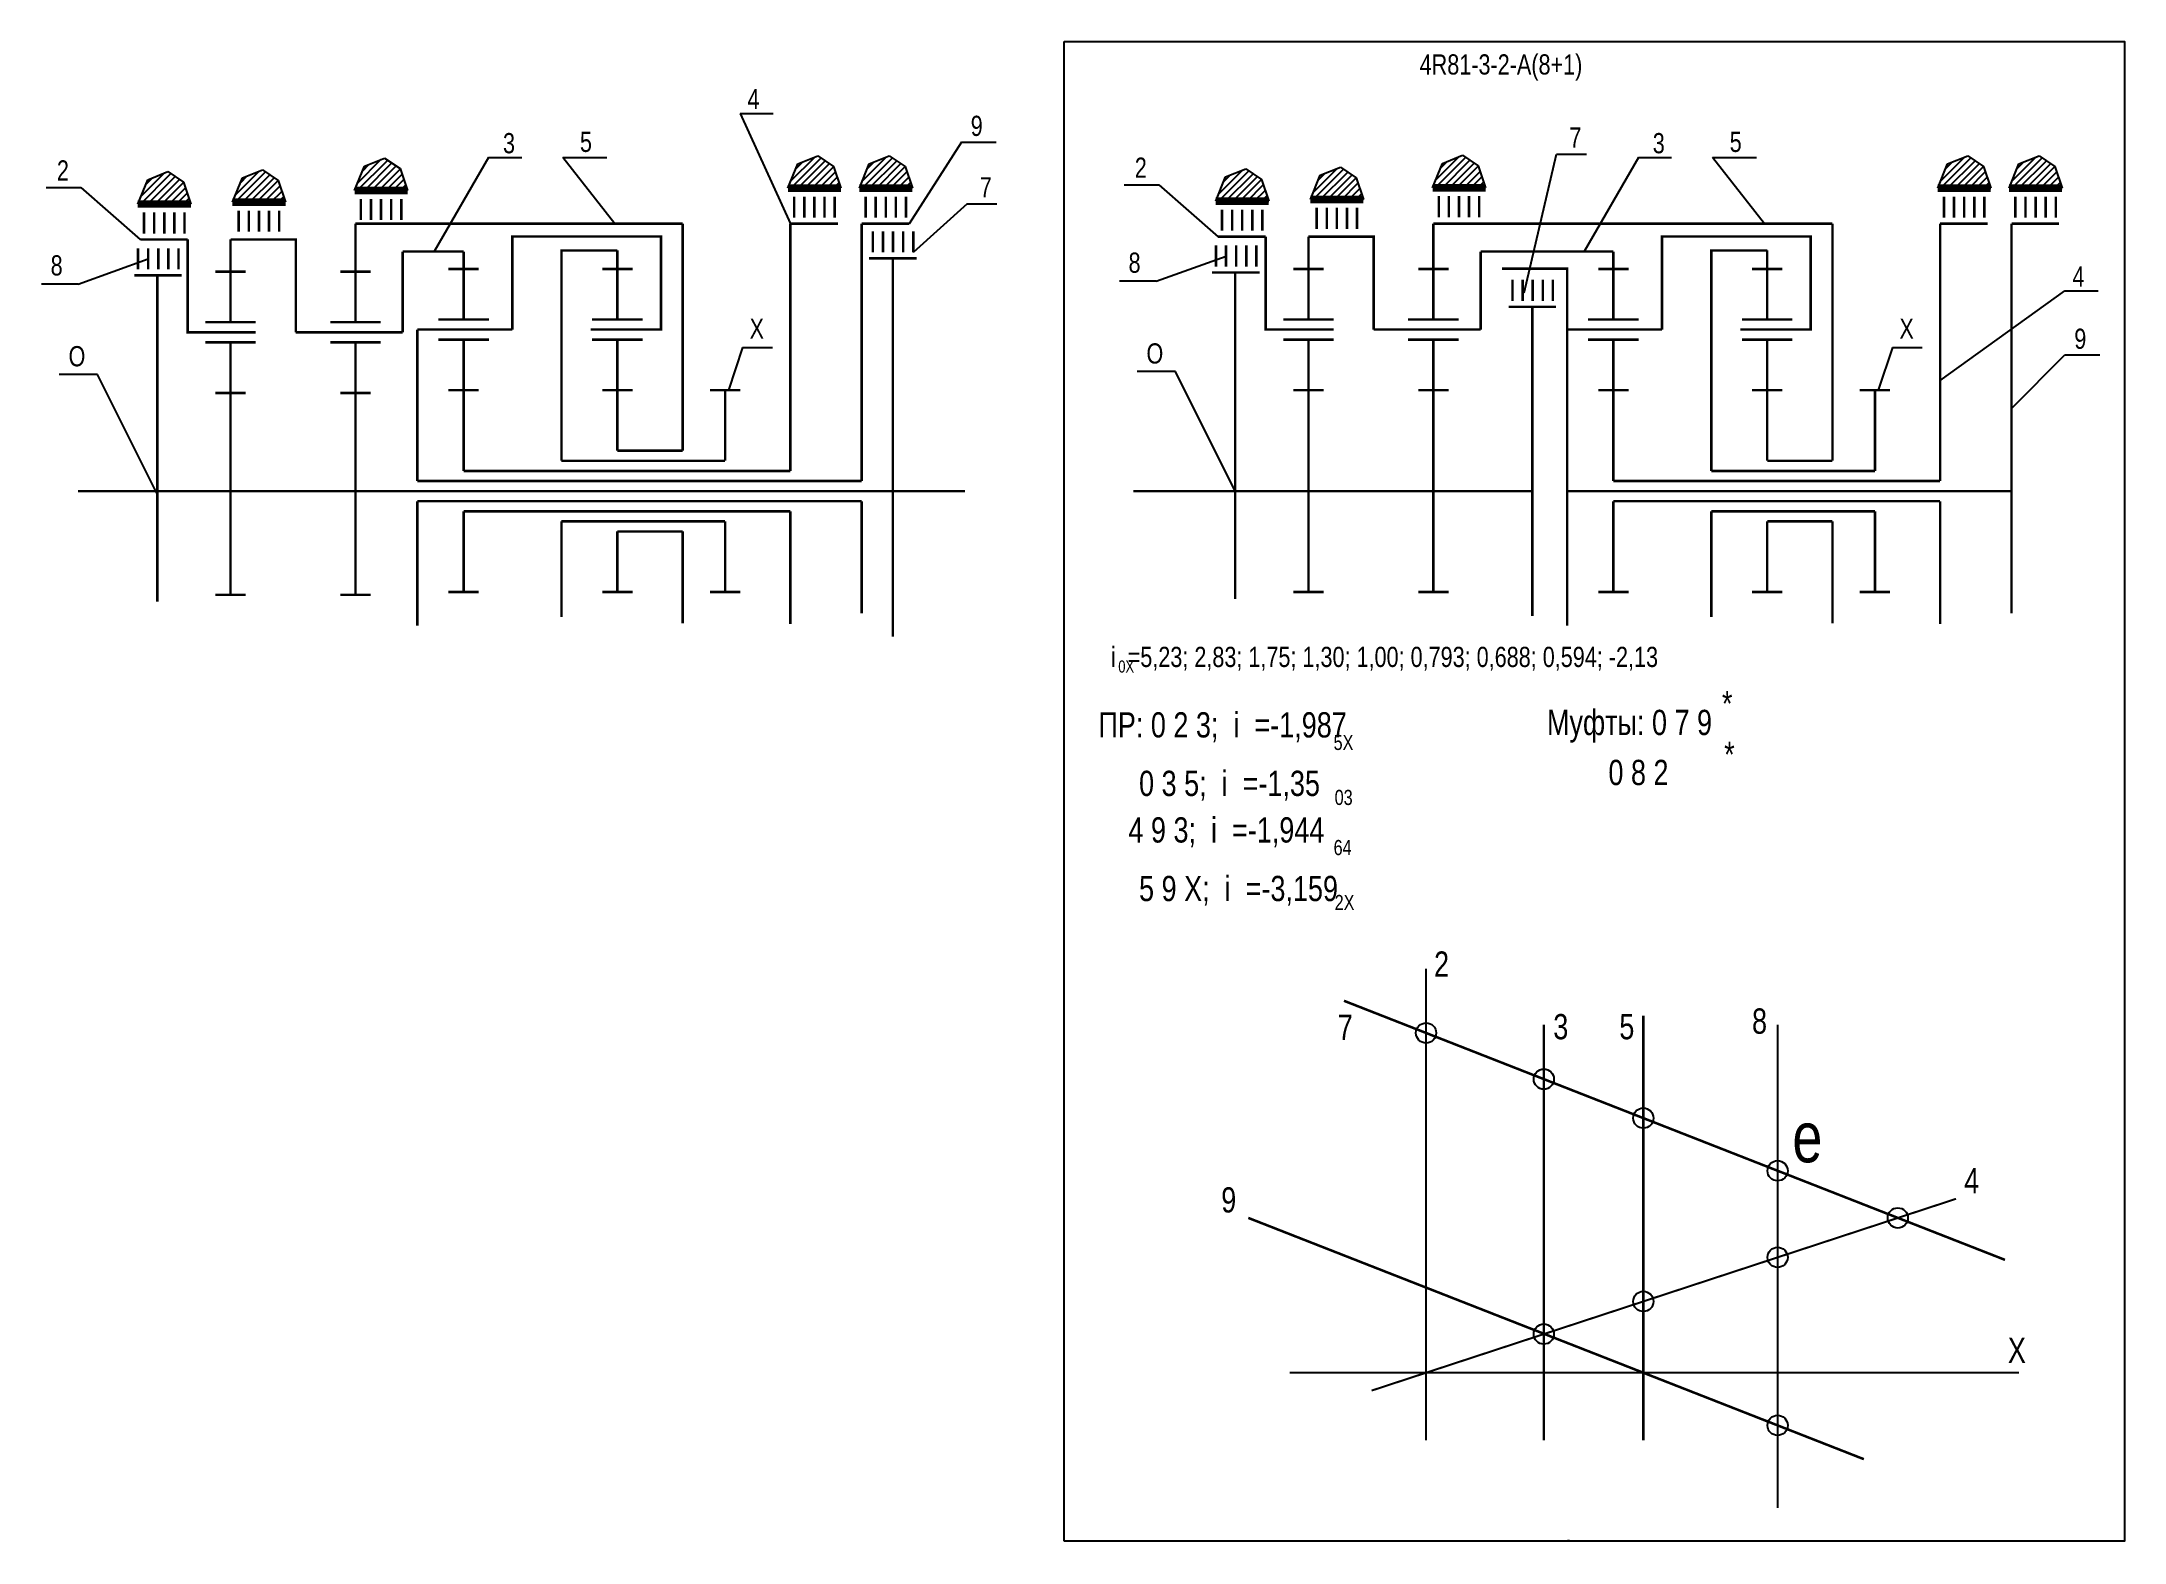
# Model space of a CAD drawing. Extents: x -555 to -142, y 153 to 450.
import ezdxf

# ---------------------------------------------------------------- set-up
doc = ezdxf.new("R2010")
doc.units = 0
doc.header["$LTSCALE"] = 15
doc.layers.get('0').update_dxf_attribs({"linetype": 'CONTINUOUS'})
doc.layers.add('DIM', color=92, linetype='CONTINUOUS')
doc.layers.add('MAIN', color=5, linetype='CONTINUOUS')
doc.styles.add('AMK', font='amk.shx', dxfattribs={"width": 0.8})

msp = doc.modelspace()

# ---------------------------------------------------------------- hatches: boundary and pattern name
at = {"layer": 'DIM'}
h = msp.add_hatch(dxfattribs=at)
h.set_pattern_fill('_USER', color=0, angle=45, style=0, pattern_type=0)
h.set_pattern_definition([(45, (-240.6852, -5.3153), (-0.7071068, 0.7071068), [])])
h.paths.add_polyline_path([(-490.98, 425.2), (-492.93, 420.38), (-482.43, 420.38), (-483.88, 424.71), (-486.99, 426.82)])
h = msp.add_hatch(dxfattribs=at)
h.set_pattern_fill('_USER', color=0, angle=45, style=0, pattern_type=0)
h.set_pattern_definition([(45, (-154.8575, -4.873), (-0.7071068, 0.7071068), [])])
h.paths.add_polyline_path([(-405.15, 425.65), (-407.1, 420.83), (-396.6, 420.83), (-398.05, 425.15), (-401.17, 427.26)])
h = msp.add_hatch(dxfattribs=at)
h.set_pattern_fill('_USER', color=0, angle=45, style=0, pattern_type=0)
h.set_pattern_definition([(45, (-140.7192, -4.873), (-0.7071068, 0.7071068), [])])
h.paths.add_polyline_path([(-391.01, 425.65), (-392.96, 420.83), (-382.46, 420.83), (-383.91, 425.15), (-387.03, 427.26)])
h = msp.add_hatch(dxfattribs=at)
h.set_pattern_fill('_USER', color=0, angle=45, style=0, pattern_type=0)
h.set_pattern_definition([(45, (-51.3868, -7.1031), (-0.7071068, 0.7071068), [])])
h.paths.add_polyline_path([(-301.68, 423.42), (-303.63, 418.6), (-293.13, 418.6), (-294.58, 422.92), (-297.69, 425.03)])
h = msp.add_hatch(dxfattribs=at)
h.set_pattern_fill('_USER', color=0, angle=45, style=0, pattern_type=0)
h.set_pattern_definition([(45, (-27.204, -4.7681), (-0.7071068, 0.7071068), [])])
h.paths.add_polyline_path([(-277.5, 425.75), (-279.44, 420.93), (-268.95, 420.93), (-270.4, 425.25), (-273.51, 427.37)])
h = msp.add_hatch(dxfattribs=at)
h.set_pattern_fill('_USER', color=0, angle=45, style=0, pattern_type=0)
h.set_pattern_definition([(45, (72.8562, -4.873), (-0.7071068, 0.7071068), [])])
h.paths.add_polyline_path([(-177.44, 425.65), (-179.38, 420.83), (-168.89, 420.83), (-170.34, 425.15), (-173.45, 427.26)])
h = msp.add_hatch(dxfattribs=at)
h.set_pattern_fill('_USER', color=0, angle=45, style=0, pattern_type=0)
h.set_pattern_definition([(45, (86.9945, -4.873), (-0.7071068, 0.7071068), [])])
h.paths.add_polyline_path([(-163.3, 425.65), (-165.25, 420.83), (-154.75, 420.83), (-156.2, 425.15), (-159.31, 427.26)])
h = msp.add_hatch(dxfattribs=at)
h.set_pattern_fill('_USER', color=0, angle=45, style=0, pattern_type=0)
h.set_pattern_definition([(45, (-283.6165, -7.998), (-0.7071068, 0.7071068), [])])
h.paths.add_polyline_path([(-533.91, 422.52), (-535.86, 417.7), (-525.36, 417.7), (-526.81, 422.02), (-529.92, 424.14)])
h = msp.add_hatch(dxfattribs=at)
h.set_pattern_fill('_USER', color=0, angle=45, style=0, pattern_type=0)
h.set_pattern_definition([(45, (-264.868, -7.6503), (-0.7071068, 0.7071068), [])])
h.paths.add_polyline_path([(-515.16, 422.87), (-517.11, 418.05), (-506.61, 418.05), (-508.06, 422.37), (-511.18, 424.49)])
h = msp.add_hatch(dxfattribs=at)
h.set_pattern_fill('_USER', color=0, angle=45, style=0, pattern_type=0)
h.set_pattern_definition([(45, (-70.1352, -7.4509), (-0.7071068, 0.7071068), [])])
h.paths.add_polyline_path([(-320.43, 423.07), (-322.38, 418.25), (-311.88, 418.25), (-313.33, 422.57), (-316.44, 424.69)])

# ---------------------------------------------------------------- linework, layer by layer
at = {"const_width": 0.4}
for points in [[(-280.72, 266.24), (-280.72, 172.82)], [(-257.4, 255.14), (-257.4, 172.82)], [(-211.1, 255.14), (-211.1, 159.45)], [(-291.52, 182.67), (-175.77, 220.66)]]:
    msp.add_lwpolyline(points, dxfattribs=at)
at = {"layer": 'DIM', "color": 0}
for p, q in [((-416.59, 435.63), (-410.03, 435.63)), ((-416.59, 435.63), (-406.63, 413.81)), ((-372.76, 429.97), (-383.08, 413.81)), ((-372.76, 429.97), (-365.84, 429.97)), ((-492.93, 420.38), (-490.98, 425.2)), ((-490.98, 425.2), (-486.99, 426.82)), ((-486.99, 426.82), (-483.88, 424.71)), ((-466.38, 426.91), (-477.14, 408.3)), ((-466.38, 426.91), (-459.81, 426.91)), ((-441.39, 413.81), (-451.7, 426.91)), ((-451.7, 426.91), (-442.98, 426.91)), ((-407.1, 420.83), (-405.15, 425.65)), ((-405.15, 425.65), (-401.17, 427.26)), ((-401.17, 427.26), (-398.05, 425.15)), ((-398.05, 425.15), (-396.6, 420.83)), ((-392.96, 420.83), (-391.01, 425.65)), ((-391.01, 425.65), (-387.03, 427.26)), ((-387.03, 427.26), (-383.91, 425.15)), ((-383.91, 425.15), (-382.46, 420.83)), ((-301.68, 423.42), (-297.69, 425.03)), ((-297.69, 425.03), (-294.58, 422.92)), ((-279.44, 420.93), (-277.5, 425.75)), ((-277.5, 425.75), (-273.51, 427.37)), ((-273.51, 427.37), (-270.4, 425.25)), ((-270.4, 425.25), (-268.95, 420.93)), ((-261.32, 400.11), (-254.87, 427.57)), ((-254.87, 427.57), (-248.96, 427.57)), ((-238.67, 426.91), (-249.43, 408.3)), ((-238.67, 426.91), (-232.1, 426.91)), ((-213.68, 413.81), (-223.99, 426.91)), ((-223.99, 426.91), (-215.26, 426.91)), ((-179.38, 420.83), (-177.44, 425.65)), ((-177.44, 425.65), (-173.45, 427.26)), ((-173.45, 427.26), (-170.34, 425.15)), ((-170.34, 425.15), (-168.89, 420.83)), ((-165.25, 420.83), (-163.3, 425.65)), ((-163.3, 425.65), (-159.31, 427.26)), ((-159.31, 427.26), (-156.2, 425.15)), ((-156.2, 425.15), (-154.75, 420.83)), ((-553.99, 420.98), (-547.12, 420.98)), ((-547.12, 420.98), (-535.39, 410.68)), ((-535.86, 417.7), (-533.91, 422.52)), ((-533.91, 422.52), (-529.92, 424.14)), ((-529.92, 424.14), (-526.81, 422.02)), ((-526.81, 422.02), (-525.36, 417.7)), ((-517.11, 418.05), (-515.16, 422.87)), ((-515.16, 422.87), (-511.18, 424.49)), ((-511.18, 424.49), (-508.06, 422.37)), ((-508.06, 422.37), (-506.61, 418.05)), ((-483.88, 424.71), (-482.43, 420.38)), ((-340.5, 421.53), (-333.64, 421.53)), ((-333.64, 421.53), (-321.91, 411.23)), ((-322.38, 418.25), (-320.43, 423.07)), ((-320.43, 423.07), (-316.44, 424.69)), ((-316.44, 424.69), (-313.33, 422.57)), ((-313.33, 422.57), (-311.88, 418.25)), ((-303.63, 418.6), (-301.68, 423.42)), ((-294.58, 422.92), (-293.13, 418.6)), ((-278.19, 420.74), (-271.28, 420.74)), ((-491.67, 420.19), (-484.76, 420.19)), ((-405.84, 420.64), (-398.93, 420.64)), ((-391.71, 420.64), (-384.79, 420.64)), ((-371.64, 417.73), (-382.28, 408.11)), ((-371.64, 417.73), (-365.73, 417.73)), ((-178.13, 420.64), (-171.22, 420.64)), ((-163.99, 420.64), (-157.08, 420.64)), ((-547.65, 401.86), (-533.81, 406.85)), ((-334.17, 402.4), (-320.33, 407.4)), ((-547.65, 401.86), (-554.91, 401.86)), ((-334.17, 402.4), (-341.43, 402.4)), ((-178.92, 382.78), (-154.19, 400.48)), ((-154.19, 400.48), (-147.62, 400.48)), ((-416.08, 389.3), (-418.9, 380.84)), ((-416.08, 389.3), (-410.17, 389.3)), ((-188.37, 389.3), (-191.18, 380.84)), ((-188.37, 389.3), (-182.46, 389.3)), ((-164.78, 377.23), (-154.19, 387.8)), ((-154.19, 387.8), (-147.27, 387.8)), ((-543.84, 383.95), (-551.44, 383.95)), ((-532.01, 360.29), (-543.84, 383.95)), ((-330.35, 384.5), (-337.96, 384.5)), ((-318.53, 360.84), (-330.35, 384.5))]:
    msp.add_line(p, q, dxfattribs=at)
for points, const_width in [([(-492.75, 413.81), (-427.95, 413.81)], 0.5), ([(-427.95, 413.81), (-427.95, 368.84)], 0.5), ([(-406.63, 413.81), (-406.63, 364.84)], 0.5), ([(-392.49, 413.81), (-392.49, 362.84)], 0.5), ([(-279.27, 413.81), (-200.24, 413.81)], 0.5), ([(-200.24, 413.81), (-200.24, 366.84)], 0.5), ([(-178.92, 413.81), (-178.92, 362.84)], 0.5), ([(-164.78, 413.81), (-164.78, 336.62)], 0.5), ([(-521.74, 392.29), (-525.98, 392.29), (-525.98, 410.68)], 0.5), ([(-517.37, 410.68), (-517.5, 410.68)], 0.5), ([(-517.37, 410.68), (-504.58, 410.68), (-504.58, 392.29)], 0.5), ([(-483.39, 392.29), (-483.39, 408.3)], 0.5), ([(-471.34, 408.3), (-483.39, 408.3)], 0.5), ([(-435.88, 392.84), (-432.25, 392.84), (-432.25, 411.27), (-461.7, 411.27), (-461.7, 392.84)], 0.5), ([(-440.88, 408.51), (-451.96, 408.51), (-451.96, 366.84)], 0.5), ([(-308.26, 392.84), (-312.5, 392.84), (-312.5, 411.23)], 0.5), ([(-303.89, 411.23), (-304.02, 411.23)], 0.5), ([(-303.89, 411.23), (-291.1, 411.23), (-291.1, 392.84)], 0.5), ([(-243.63, 408.3), (-269.91, 408.3)], 0.5), ([(-269.91, 392.84), (-269.91, 408.3)], 0.5), ([(-208.16, 392.84), (-204.54, 392.84), (-204.54, 411.27), (-233.99, 411.27), (-233.99, 392.84)], 0.5), ([(-213.16, 408.51), (-224.24, 408.51), (-224.24, 364.84)], 0.5), ([(-386.34, 406.94), (-386.34, 332.04)], 0.5), ([(-318.53, 404.14), (-318.53, 339.48)], 0.5), ([(-252.79, 392.84), (-252.79, 404.91), (-265.67, 404.91)], 0.5), ([(-532.01, 403.59), (-532.01, 338.93)], 0.5), ([(-259.67, 397.33), (-259.67, 336.09)], 0.5), ([(-475.96, 392.84), (-480.51, 392.84)], 0.5), ([(-480.51, 362.84), (-480.51, 392.84)], 0.5), ([(-248.24, 392.84), (-252.79, 392.84)], 0.5), ([(-252.79, 334.19), (-252.79, 392.84)], 0.5), ([(-440.88, 368.84), (-427.95, 368.84)], 0.5), ([(-480.51, 362.84), (-392.49, 362.84)], 0.5), ([(-471.34, 364.84), (-406.63, 364.84)], 0.5), ([(-451.96, 366.84), (-419.54, 366.84)], 0.5), ([(-243.63, 362.84), (-178.92, 362.84)], 0.5), ([(-224.24, 364.84), (-191.82, 364.84)], 0.5), ([(-213.16, 366.84), (-200.24, 366.84)], 0.5), ([(-547.72, 360.84), (-480.51, 360.84)], 0.5), ([(-480.51, 360.84), (-372.07, 360.84)], 0.5), ([(-480.51, 358.84), (-392.49, 358.84)], 0.5), ([(-480.51, 334.19), (-480.51, 358.84)], 0.5), ([(-392.49, 358.84), (-392.49, 336.62)], 0.5), ([(-338.71, 360.84), (-259.67, 360.84)], 0.5), ([(-252.79, 360.84), (-164.78, 360.84)], 0.5), ([(-243.63, 358.84), (-178.92, 358.84)], 0.5), ([(-178.92, 358.84), (-178.92, 334.49)], 0.5), ([(-471.34, 356.84), (-406.63, 356.84)], 0.5), ([(-451.96, 354.84), (-451.96, 335.88)], 0.5), ([(-451.96, 354.84), (-419.54, 354.84)], 0.5), ([(-406.63, 356.84), (-406.63, 334.49)], 0.5), ([(-224.24, 356.84), (-191.82, 356.84)], 0.5), ([(-224.24, 356.84), (-224.24, 335.88)], 0.5), ([(-213.16, 354.84), (-200.24, 354.84)], 0.5), ([(-200.24, 354.84), (-200.24, 334.65)], 0.5), ([(-440.88, 352.84), (-427.95, 352.84)], 0.5), ([(-427.95, 352.84), (-427.95, 334.65)], 0.5), ([(-166.07, 208.57), (-296.99, 259.89)], 0.5), ([(-237.7, 256.94), (-237.7, 172.82)], 0.5), ([(-194.02, 169.09), (-315.93, 216.88)], 0.5), ([(-307.72, 186.22), (-163.31, 186.22)], 0.4), ([(-252.52, 153.13), (-252.52, 152.87)], 0.5)]:
    msp.add_lwpolyline(points, dxfattribs=dict(at, const_width=const_width))
for points in [[(-480.51, 360.84, 0.5, 0.5, 0), (-428.47, 360.84, 0.5, 0.5, 0)], [(-252.79, 360.84, 0.5, 0.5, 0), (-200.76, 360.84, 0.5, 0.5, 0)]]:
    msp.add_lwpolyline(points, format="xyseb", dxfattribs=at)
for centre in [(-280.72, 253.51), (-257.4, 244.37), (-237.7, 236.65), (-211.1, 226.22), (-187.29, 216.88), (-211.1, 209.07), (-237.7, 200.34), (-257.4, 193.87), (-211.1, 175.79)]:
    msp.add_circle(centre, 2, dxfattribs=at)
at = {"layer": 'MAIN'}
for points in [[(-352.43, 152.87), (-352.43, 449.87)], [(-352.43, 449.87), (-142.43, 449.87), (-142.43, 152.87), (-352.43, 152.87)]]:
    msp.add_lwpolyline(points, dxfattribs=at)
at = {"layer": 'MAIN', "color": 0}
for points, const_width in [([(-492.93, 420.38), (-482.43, 420.38)], 1.5), ([(-407.1, 420.83), (-396.6, 420.83)], 1.5), ([(-392.96, 420.83), (-382.46, 420.83)], 1.5), ([(-279.44, 420.93), (-268.95, 420.93)], 1.5), ([(-179.38, 420.83), (-168.89, 420.83)], 1.5), ([(-165.25, 420.83), (-154.75, 420.83)], 1.5), ([(-535.86, 417.7), (-525.36, 417.7)], 1.5), ([(-517.11, 418.05), (-506.61, 418.05)], 1.5), ([(-507.88, 416.4), (-507.88, 412.2)], 0.5), ([(-483.69, 418.73), (-483.69, 414.54)], 0.5), ([(-397.86, 419.18), (-397.86, 414.98)], 0.5), ([(-383.73, 419.18), (-383.73, 414.98)], 0.5), ([(-322.38, 418.25), (-311.88, 418.25)], 1.5), ([(-313.14, 416.6), (-313.14, 412.4)], 0.5), ([(-303.63, 418.6), (-293.13, 418.6)], 1.5), ([(-294.39, 416.95), (-294.39, 412.75)], 0.5), ([(-270.21, 419.28), (-270.21, 415.08)], 0.5), ([(-170.15, 419.18), (-170.15, 414.98)], 0.5), ([(-156.01, 419.18), (-156.01, 414.98)], 0.5), ([(-526.62, 416.05), (-526.62, 411.85)], 0.5), ([(-492.75, 404.29), (-492.75, 413.81)], 0.5), ([(-406.63, 413.81), (-397.22, 413.81)], 0.5), ([(-392.49, 413.81), (-383.08, 413.81)], 0.5), ([(-382.28, 412.31), (-382.28, 408.11)], 0.5), ([(-279.27, 404.84), (-279.27, 413.81)], 0.5), ([(-178.92, 413.81), (-169.51, 413.81)], 0.5), ([(-164.78, 413.81), (-155.37, 413.81)], 0.5), ([(-535.39, 410.68), (-525.98, 410.68)], 0.5), ([(-527.81, 408.96), (-527.81, 404.76)], 0.5), ([(-517.5, 404.29), (-517.5, 410.68)], 0.5), ([(-471.34, 404.84), (-471.34, 408.3)], 0.5), ([(-440.88, 394.84), (-440.88, 408.51)], 0.5), ([(-321.91, 411.23), (-312.5, 411.23)], 0.5), ([(-314.33, 409.5), (-314.33, 405.31)], 0.5), ([(-304.02, 404.84), (-304.02, 411.23)], 0.5), ([(-243.63, 404.84), (-243.63, 408.3)], 0.5), ([(-213.16, 394.84), (-213.16, 408.51)], 0.5), ([(-517.5, 404.29), (-520.5, 404.29)], 0.5), ([(-517.5, 394.29), (-517.5, 404.29)], 0.5), ([(-517.5, 404.29), (-514.5, 404.29)], 0.5), ([(-492.75, 404.29), (-495.75, 404.29)], 0.5), ([(-492.75, 394.29), (-492.75, 404.29)], 0.5), ([(-492.75, 404.29), (-489.75, 404.29)], 0.5), ([(-471.34, 404.84), (-474.34, 404.84)], 0.5), ([(-471.34, 394.84), (-471.34, 404.84)], 0.5), ([(-471.34, 404.84), (-468.34, 404.84)], 0.5), ([(-440.88, 404.84), (-443.88, 404.84)], 0.5), ([(-440.88, 404.84), (-437.88, 404.84)], 0.5), ([(-391.05, 406.94), (-381.64, 406.94)], 0.5), ([(-323.1, 404.14), (-313.69, 404.14)], 0.5), ([(-304.02, 404.84), (-307.02, 404.84)], 0.5), ([(-304.02, 394.84), (-304.02, 404.84)], 0.5), ([(-304.02, 404.84), (-301.02, 404.84)], 0.5), ([(-279.27, 404.84), (-282.27, 404.84)], 0.5), ([(-279.27, 394.84), (-279.27, 404.84)], 0.5), ([(-279.27, 404.84), (-276.27, 404.84)], 0.5), ([(-243.63, 404.84), (-246.63, 404.84)], 0.5), ([(-243.63, 394.84), (-243.63, 404.84)], 0.5), ([(-243.63, 404.84), (-240.63, 404.84)], 0.5), ([(-213.16, 404.84), (-216.16, 404.84)], 0.5), ([(-213.16, 404.84), (-210.16, 404.84)], 0.5), ([(-536.58, 403.59), (-527.17, 403.59)], 0.5), ([(-255.61, 402.7), (-255.61, 398.5)], 0.5), ([(-264.38, 397.33), (-254.96, 397.33)], 0.5), ([(-512.5, 392.29), (-521.74, 392.29)], 0.5), ([(-483.39, 392.29), (-504.58, 392.29)], 0.5), ([(-461.7, 392.84), (-475.96, 392.84)], 0.5), ([(-435.88, 392.84), (-446.18, 392.84)], 0.5), ([(-299.02, 392.84), (-308.26, 392.84)], 0.5), ([(-269.91, 392.84), (-291.1, 392.84)], 0.5), ([(-233.99, 392.84), (-248.24, 392.84)], 0.5), ([(-208.16, 392.84), (-218.47, 392.84)], 0.5), ([(-517.5, 390.29), (-522.5, 390.29)], 0.5), ([(-517.5, 380.29), (-517.5, 390.29), (-512.5, 390.29)], 0.5), ([(-492.75, 390.29), (-497.75, 390.29)], 0.5), ([(-492.75, 380.29), (-492.75, 390.29), (-487.75, 390.29)], 0.5), ([(-471.34, 390.84), (-476.34, 390.84)], 0.5), ([(-471.34, 380.84), (-471.34, 390.84), (-466.34, 390.84)], 0.5), ([(-440.88, 390.84), (-445.88, 390.84)], 0.5), ([(-440.88, 380.84), (-440.88, 390.84), (-435.88, 390.84)], 0.5), ([(-304.02, 390.84), (-309.02, 390.84)], 0.5), ([(-304.02, 380.84), (-304.02, 390.84), (-299.02, 390.84)], 0.5), ([(-279.27, 390.84), (-284.27, 390.84)], 0.5), ([(-279.27, 380.84), (-279.27, 390.84), (-274.27, 390.84)], 0.5), ([(-243.63, 390.84), (-248.63, 390.84)], 0.5), ([(-243.63, 380.84), (-243.63, 390.84), (-238.63, 390.84)], 0.5), ([(-213.16, 390.84), (-218.16, 390.84)], 0.5), ([(-213.16, 380.84), (-213.16, 390.84), (-208.16, 390.84)], 0.5), ([(-517.5, 380.29), (-520.5, 380.29)], 0.5), ([(-517.5, 360.29), (-517.5, 380.29)], 0.5), ([(-517.5, 380.29), (-514.5, 380.29)], 0.5), ([(-492.75, 380.29), (-495.75, 380.29)], 0.5), ([(-492.75, 360.29), (-492.75, 380.29)], 0.5), ([(-492.75, 380.29), (-489.75, 380.29)], 0.5), ([(-471.34, 380.84), (-474.34, 380.84)], 0.5), ([(-471.34, 364.84), (-471.34, 380.84)], 0.5), ([(-471.34, 380.84), (-468.34, 380.84)], 0.5), ([(-440.88, 380.84), (-443.88, 380.84)], 0.5), ([(-440.88, 368.84), (-440.88, 380.84)], 0.5), ([(-440.88, 380.84), (-437.88, 380.84)], 0.5), ([(-419.54, 380.84), (-422.54, 380.84)], 0.5), ([(-419.54, 380.84), (-416.54, 380.84)], 0.5), ([(-419.54, 366.84), (-419.54, 380.84)], 0.5), ([(-304.02, 380.84), (-307.02, 380.84)], 0.5), ([(-304.02, 360.84), (-304.02, 380.84)], 0.5), ([(-304.02, 380.84), (-301.02, 380.84)], 0.5), ([(-279.27, 380.84), (-282.27, 380.84)], 0.5), ([(-279.27, 360.84), (-279.27, 380.84)], 0.5), ([(-279.27, 380.84), (-276.27, 380.84)], 0.5), ([(-243.63, 380.84), (-246.63, 380.84)], 0.5), ([(-243.63, 362.84), (-243.63, 380.84)], 0.5), ([(-243.63, 380.84), (-240.63, 380.84)], 0.5), ([(-213.16, 380.84), (-216.16, 380.84)], 0.5), ([(-213.16, 366.84), (-213.16, 380.84)], 0.5), ([(-213.16, 380.84), (-210.16, 380.84)], 0.5), ([(-191.82, 380.84), (-194.82, 380.84)], 0.5), ([(-191.82, 380.84), (-188.82, 380.84)], 0.5), ([(-191.82, 364.84), (-191.82, 380.84)], 0.5), ([(-517.5, 360.29), (-517.5, 340.29)], 0.5), ([(-492.75, 360.29), (-492.75, 340.29)], 0.5), ([(-304.02, 360.84), (-304.02, 340.84)], 0.5), ([(-279.27, 360.84), (-279.27, 340.84)], 0.5), ([(-243.63, 358.84), (-243.63, 340.84)], 0.5), ([(-471.34, 356.84), (-471.34, 340.84)], 0.5), ([(-419.54, 354.84), (-419.54, 340.84)], 0.5), ([(-213.16, 354.84), (-213.16, 340.84)], 0.5), ([(-191.82, 356.84), (-191.82, 340.84)], 0.5), ([(-440.88, 352.84), (-440.88, 340.84)], 0.5), ([(-517.5, 340.29), (-520.5, 340.29)], 0.5), ([(-517.5, 340.29), (-514.5, 340.29)], 0.5), ([(-492.75, 340.29), (-495.75, 340.29)], 0.5), ([(-492.75, 340.29), (-489.75, 340.29)], 0.5), ([(-471.34, 340.84), (-474.34, 340.84)], 0.5), ([(-471.34, 340.84), (-468.34, 340.84)], 0.5), ([(-440.88, 340.84), (-443.88, 340.84)], 0.5), ([(-440.88, 340.84), (-437.88, 340.84)], 0.5), ([(-419.54, 340.84), (-422.54, 340.84)], 0.5), ([(-419.54, 340.84), (-416.54, 340.84)], 0.5), ([(-304.02, 340.84), (-307.02, 340.84)], 0.5), ([(-304.02, 340.84), (-301.02, 340.84)], 0.5), ([(-279.27, 340.84), (-282.27, 340.84)], 0.5), ([(-279.27, 340.84), (-276.27, 340.84)], 0.5), ([(-243.63, 340.84), (-246.63, 340.84)], 0.5), ([(-243.63, 340.84), (-240.63, 340.84)], 0.5), ([(-213.16, 340.84), (-216.16, 340.84)], 0.5), ([(-213.16, 340.84), (-210.16, 340.84)], 0.5), ([(-191.82, 340.84), (-194.82, 340.84)], 0.5), ([(-191.82, 340.84), (-188.82, 340.84)], 0.5)]:
    msp.add_lwpolyline(points, dxfattribs=dict(at, const_width=const_width))
for points in [[(-515.88, 416.4, 0.5, 0.5, 0), (-515.88, 412.2, 0.5, 0.5, 0)], [(-513.88, 416.4, 0.5, 0.5, 0), (-513.88, 412.2, 0.5, 0.5, 0)], [(-511.88, 416.4, 0.5, 0.5, 0), (-511.88, 412.2, 0.5, 0.5, 0)], [(-509.88, 416.4, 0.5, 0.5, 0), (-509.88, 412.2, 0.5, 0.5, 0)], [(-491.69, 418.73, 0.5, 0.5, 0), (-491.69, 414.54, 0.5, 0.5, 0)], [(-489.69, 418.73, 0.5, 0.5, 0), (-489.69, 414.54, 0.5, 0.5, 0)], [(-487.69, 418.73, 0.5, 0.5, 0), (-487.69, 414.54, 0.5, 0.5, 0)], [(-485.69, 418.73, 0.5, 0.5, 0), (-485.69, 414.54, 0.5, 0.5, 0)], [(-405.86, 419.18, 0.5, 0.5, 0), (-405.86, 414.98, 0.5, 0.5, 0)], [(-403.86, 419.18, 0.5, 0.5, 0), (-403.86, 414.98, 0.5, 0.5, 0)], [(-401.86, 419.18, 0.5, 0.5, 0), (-401.86, 414.98, 0.5, 0.5, 0)], [(-399.86, 419.18, 0.5, 0.5, 0), (-399.86, 414.98, 0.5, 0.5, 0)], [(-391.73, 419.18, 0.5, 0.5, 0), (-391.73, 414.98, 0.5, 0.5, 0)], [(-389.73, 419.18, 0.5, 0.5, 0), (-389.73, 414.98, 0.5, 0.5, 0)], [(-387.73, 419.18, 0.5, 0.5, 0), (-387.73, 414.98, 0.5, 0.5, 0)], [(-385.73, 419.18, 0.5, 0.5, 0), (-385.73, 414.98, 0.5, 0.5, 0)], [(-321.14, 416.6, 0.5, 0.5, 0), (-321.14, 412.4, 0.5, 0.5, 0)], [(-319.14, 416.6, 0.5, 0.5, 0), (-319.14, 412.4, 0.5, 0.5, 0)], [(-317.14, 416.6, 0.5, 0.5, 0), (-317.14, 412.4, 0.5, 0.5, 0)], [(-315.14, 416.6, 0.5, 0.5, 0), (-315.14, 412.4, 0.5, 0.5, 0)], [(-302.39, 416.95, 0.5, 0.5, 0), (-302.39, 412.75, 0.5, 0.5, 0)], [(-300.39, 416.95, 0.5, 0.5, 0), (-300.39, 412.75, 0.5, 0.5, 0)], [(-298.39, 416.95, 0.5, 0.5, 0), (-298.39, 412.75, 0.5, 0.5, 0)], [(-296.39, 416.95, 0.5, 0.5, 0), (-296.39, 412.75, 0.5, 0.5, 0)], [(-278.21, 419.28, 0.5, 0.5, 0), (-278.21, 415.08, 0.5, 0.5, 0)], [(-276.21, 419.28, 0.5, 0.5, 0), (-276.21, 415.08, 0.5, 0.5, 0)], [(-274.21, 419.28, 0.5, 0.5, 0), (-274.21, 415.08, 0.5, 0.5, 0)], [(-272.21, 419.28, 0.5, 0.5, 0), (-272.21, 415.08, 0.5, 0.5, 0)], [(-178.15, 419.18, 0.5, 0.5, 0), (-178.15, 414.98, 0.5, 0.5, 0)], [(-176.15, 419.18, 0.5, 0.5, 0), (-176.15, 414.98, 0.5, 0.5, 0)], [(-174.15, 419.18, 0.5, 0.5, 0), (-174.15, 414.98, 0.5, 0.5, 0)], [(-172.15, 419.18, 0.5, 0.5, 0), (-172.15, 414.98, 0.5, 0.5, 0)], [(-164.01, 419.18, 0.5, 0.5, 0), (-164.01, 414.98, 0.5, 0.5, 0)], [(-162.01, 419.18, 0.5, 0.5, 0), (-162.01, 414.98, 0.5, 0.5, 0)], [(-160.01, 419.18, 0.5, 0.5, 0), (-160.01, 414.98, 0.5, 0.5, 0)], [(-158.01, 419.18, 0.5, 0.5, 0), (-158.01, 414.98, 0.5, 0.5, 0)], [(-534.62, 416.05, 0.5, 0.5, 0), (-534.62, 411.85, 0.5, 0.5, 0)], [(-532.62, 416.05, 0.5, 0.5, 0), (-532.62, 411.85, 0.5, 0.5, 0)], [(-530.62, 416.05, 0.5, 0.5, 0), (-530.62, 411.85, 0.5, 0.5, 0)], [(-528.62, 416.05, 0.5, 0.5, 0), (-528.62, 411.85, 0.5, 0.5, 0)], [(-390.28, 412.31, 0.5, 0.5, 0), (-390.28, 408.11, 0.5, 0.5, 0)], [(-388.28, 412.31, 0.5, 0.5, 0), (-388.28, 408.11, 0.5, 0.5, 0)], [(-386.28, 412.31, 0.5, 0.5, 0), (-386.28, 408.11, 0.5, 0.5, 0)], [(-384.28, 412.31, 0.5, 0.5, 0), (-384.28, 408.11, 0.5, 0.5, 0)], [(-535.81, 408.96, 0.5, 0.5, 0), (-535.81, 404.76, 0.5, 0.5, 0)], [(-533.81, 408.96, 0.5, 0.5, 0), (-533.81, 404.76, 0.5, 0.5, 0)], [(-531.81, 408.96, 0.5, 0.5, 0), (-531.81, 404.76, 0.5, 0.5, 0)], [(-529.81, 408.96, 0.5, 0.5, 0), (-529.81, 404.76, 0.5, 0.5, 0)], [(-322.33, 409.5, 0.5, 0.5, 0), (-322.33, 405.31, 0.5, 0.5, 0)], [(-320.33, 409.5, 0.5, 0.5, 0), (-320.33, 405.31, 0.5, 0.5, 0)], [(-318.33, 409.5, 0.5, 0.5, 0), (-318.33, 405.31, 0.5, 0.5, 0)], [(-316.33, 409.5, 0.5, 0.5, 0), (-316.33, 405.31, 0.5, 0.5, 0)], [(-263.61, 402.7, 0.5, 0.5, 0), (-263.61, 398.5, 0.5, 0.5, 0)], [(-261.61, 402.7, 0.5, 0.5, 0), (-261.61, 398.5, 0.5, 0.5, 0)], [(-259.61, 402.7, 0.5, 0.5, 0), (-259.61, 398.5, 0.5, 0.5, 0)], [(-257.61, 402.7, 0.5, 0.5, 0), (-257.61, 398.5, 0.5, 0.5, 0)], [(-512.5, 394.29, 0.5, 0.5, 0), (-522.5, 394.29, 0.5, 0.5, 0)], [(-487.75, 394.29, 0.5, 0.5, 0), (-497.75, 394.29, 0.5, 0.5, 0)], [(-466.34, 394.84, 0.5, 0.5, 0), (-476.34, 394.84, 0.5, 0.5, 0)], [(-435.88, 394.84, 0.5, 0.5, 0), (-445.88, 394.84, 0.5, 0.5, 0)], [(-299.02, 394.84, 0.5, 0.5, 0), (-309.02, 394.84, 0.5, 0.5, 0)], [(-274.27, 394.84, 0.5, 0.5, 0), (-284.27, 394.84, 0.5, 0.5, 0)], [(-238.63, 394.84, 0.5, 0.5, 0), (-248.63, 394.84, 0.5, 0.5, 0)], [(-208.16, 394.84, 0.5, 0.5, 0), (-218.16, 394.84, 0.5, 0.5, 0)]]:
    msp.add_lwpolyline(points, format="xyseb", dxfattribs=at)

# ---------------------------------------------------------------- texts
at = {"layer": 'DIM', "color": 0, "style": 'AMK', "width": 0.8}
for s, height, p in [('4R81-3-2-A(8+1)', 4, (-282, 443.35)), ('4', 4, (-415.12, 436.51)), ('9', 4, (-370.91, 431.19)), ('3', 4, (-463.54, 427.76)), ('5', 4, (-448.3, 428.02)), ('7', 4, (-252.34, 428.87)), ('3', 4, (-235.83, 427.76)), ('5', 4, (-220.59, 428.02)), ('2', 4, (-551.89, 422.36)), ('2', 4, (-338.41, 422.91)), ('7', 4, (-369.11, 419.02)), ('8', 4, (-553.13, 403.55)), ('8', 4, (-339.65, 404.09)), ('4', 4, (-152.71, 401.36)), ('X', 4, (-414.7, 391.02)), ('X', 4, (-186.98, 391.02)), ('9', 4, (-152.34, 389.02)), ('O', 4, (-549.58, 385.56)), ('O', 4, (-336.1, 386.11)), ('i  =5,23; 2,83; 1,75; 1,30; 1,00; 0,793; 0,688; 0,594; -2,13', 4, (-343.15, 326)), ('0X', 2.4, (-341.68, 324.9)), ('Муфты: 0 7 9', 5, (-256.78, 312.52)), ('*', 5, (-222.12, 316.25)), (' ПР: 0 2 3;  i  =-1,987', 5, (-347.1, 312.04)), ('5X', 3, (-299.04, 309.56)), ('*', 5, (-221.69, 306.18)), ('    0 3 5;  i  =-1,35', 5, (-343.51, 300.45)), ('       0 8 2', 5, (-255.01, 302.61)), ('03', 3, (-298.83, 298.67)), ('     4 9 3;  i  =-1,944', 5, (-347.1, 291.23)), ('64', 3, (-299.04, 288.74)), ('    5 9 X;  i  =-3,159', 5, (-343.51, 279.63)), ('2X', 3, (-298.83, 277.86)), ('2', 5, (-279.14, 264.66)), ('7', 5, (-298.21, 252.12)), ('3', 5, (-255.53, 252.26)), ('5', 5, (-242.45, 252.26)), ('8', 5, (-216.17, 253.37)), ('e', 10, (-208.18, 227.89)), ('9', 5, (-321.29, 217.95)), ('4', 5, (-174.15, 221.76)), ('X', 5, (-165.5, 188.14))]:
    msp.add_text(s, height=height, dxfattribs=at).set_placement(p)

doc.saveas('drawing.dxf')
